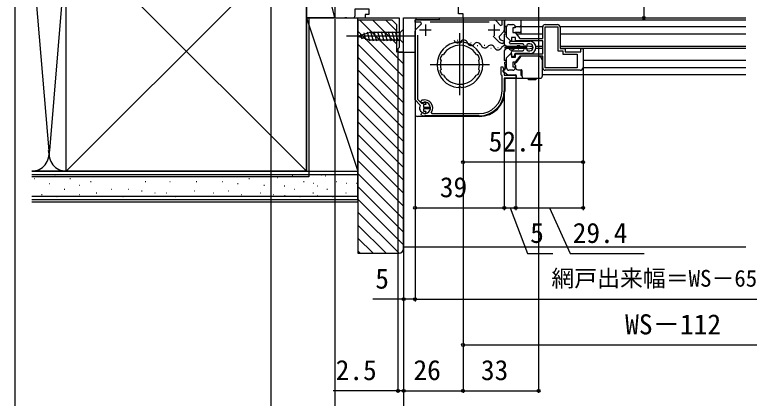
# Model space of a CAD drawing. Units: millimetres, scale not verified. Extents: x -525 to 525, y -783 to 778.
# Drawn here: x -525 to -203.9, y -617.1 to -449.3 of the extents above; entities that cross this region are included whole.
import ezdxf
from ezdxf.enums import TextEntityAlignment as Align

# ---------------------------------------------------------------- set-up
doc = ezdxf.new("R2010")
doc.units = ezdxf.units.MM
doc.header["$LTSCALE"] = 4
for name, color, linetype in [('0-3_YKK_11', 7, 'Continuous'), ('0-5_YKK_12', 2, 'Continuous'), ('0-6_YKK_13', 4, 'Continuous'), ('0-8_YKK_D', 6, 'Continuous'), ('0-9_YKK_ZWAK', 7, 'Continuous'), ('0-A_YSS_K', 3, 'Continuous'), ('0-B_YSS_KE', 3, 'Continuous')]:
    doc.layers.add(name, color=color, linetype=linetype)
doc.styles.add('ＭＳ ゴシック', font='')
doc.styles.get('ＭＳ ゴシック').set_extended_font_data('MS Gothic')

msp = doc.modelspace()

# ---------------------------------------------------------------- linework, layer by layer
at = {"layer": '0-3_YKK_11'}
for p, q in [((-317.666, -452.6), (-343.334, -452.6)), ((-345.5, -453.6), (-345.5, -458.6)), ((-315.5, -453.6), (-315.5, -458.6)), ((-309, -453.6), (-307.2, -453.6)), ((-293.2, -453.6), (-287.8, -453.6)), ((-343, -456.1), (-348, -456.1)), ((-313, -456.1), (-318, -456.1)), ((-311.293, -456.843), (-312.962, -458.512)), ((-322.147, -473.235), (-321.973, -473.583)), ((-307.2, -473.6), (-309, -473.6)), ((-277.8, -473.6), (-293.2, -473.6)), ((-331.114, -481.175), (-330.9, -480.986)), ((-330.9, -480.986), (-330.694, -480.796)), ((-346.319, -487.911), (-346.192, -487.846)), ((-346.192, -492.355), (-346.319, -492.29)), ((-346.233, -492.48), (-346.027, -492.59)), ((-322, -493.6), (-345.8, -493.6))]:
    msp.add_line(p, q, dxfattribs=at)
for points in [[(-385, -336.7), (-385, -397.3), (-413, -397.3), (-413, -400.7), (-411.1, -400.7), (-410.6, -400.2), (-410.1, -399.7), (-385, -399.7), (-385, -450.7), (-380.758, -450.7), (-380.575, -450.58), (-380.025, -450.58), (-379.842, -450.7), (-377.2, -450.7)], [(-376.2, -449.7), (-376.2, -446.8), (-370.2, -446.8), (-370.2, -449.2), (-371.8, -449.2), (-371.8, -450.7), (-357, -450.7), (-357, -463.608), (-357.25, -463.904), (-357.5, -464.2), (-357.5, -465.7), (-355, -465.7), (-355, -450.7), (-329, -450.7), (-329, -448.9), (-331, -448.9), (-331, -440.7), (-334.3, -440.7)], [(-349.707, -455.782), (-347.172, -453.247), (-347.44, -452.6), (-350, -452.6), (-350, -451.6), (-315.464, -451.6)], [(-314.757, -451.893), (-312.617, -454.033), (-312, -453.778), (-312, -451.6), (-311, -451.6), (-311, -456.136)], [(-310, -472.6), (-310, -468.176), (-308.17, -466.347), (-307.8, -466.5), (-307.8, -467.9), (-306.1, -467.9), (-306.1, -466.4), (-294.2, -466.4), (-294.2, -460.8), (-306.1, -460.8), (-306.1, -459.3), (-307.8, -459.3), (-307.8, -460.701), (-308.17, -460.854), (-310, -459.025), (-310, -454.6)], [(-306.2, -454.6), (-306.2, -455.1), (-307.2, -455.1), (-307.2, -457.1), (-306.2, -457.1), (-304.2, -459.7), (-294.2, -459.7), (-294.2, -454.6)], [(-286.6, -454.8), (-286.6, -464.1), (-284.4, -464.1), (-284.4, -465.6), (-277.6, -465.6), (-277.6, -464.1), (-276.6, -464.1), (-276.6, -472.4)], [(-347.81, -489.089), (-347.866, -488.742), (-350, -486.608), (-350, -456.489)], [(-349, -458.266), (-349, -486.193), (-347.159, -488.035), (-346.812, -488.091)], [(-313.627, -460.943), (-313.643, -460.927), (-315.889, -458.681)], [(-330.694, -461.605), (-330.9, -461.415), (-331.114, -461.226)], [(-329.686, -461.226), (-329.9, -461.415), (-330.106, -461.605)], [(-311.378, -460.792), (-311, -461.277), (-311, -461.483), (-311.616, -461.969)], [(-338.653, -469.166), (-338.827, -468.818), (-338.888, -468.793), (-339.001, -468.55)], [(-338.281, -466.855), (-338.028, -466.767), (-337.967, -466.793), (-337.596, -466.677)], [(-323.204, -466.677), (-322.833, -466.793), (-322.772, -466.767), (-322.519, -466.855)], [(-321.799, -468.55), (-321.912, -468.793), (-321.973, -468.818), (-322.147, -469.166)], [(-294.2, -472.6), (-294.2, -467.5), (-304.2, -467.5), (-306.2, -470.1), (-307.2, -470.1), (-307.2, -472.1), (-306.2, -472.1), (-306.2, -472.6)], [(-339.001, -473.851), (-338.888, -473.608), (-338.827, -473.583), (-338.653, -473.235)], [(-321.973, -473.583), (-321.912, -473.608), (-321.799, -473.851)], [(-312, -482.6), (-312, -475.9), (-312.2, -475.7), (-312.4, -475.5), (-312.4, -472.187), (-311.791, -472.037), (-311.155, -473.255), (-311.6, -473.7), (-311.6, -474.1), (-311, -474.7), (-311, -475.7), (-306, -475.7), (-306, -477.1), (-311, -477.1), (-311, -482.6)], [(-337.596, -475.724), (-337.967, -475.608), (-338.028, -475.633), (-338.281, -475.546)], [(-322.519, -475.546), (-322.772, -475.633), (-322.833, -475.608), (-323.204, -475.724)], [(-330.106, -480.796), (-329.9, -480.986), (-329.686, -481.175)], [(-346.82, -487.818), (-347.154, -487.756), (-347.454, -487.456), (-347.378, -486.976)], [(-345.208, -488.4), (-345.504, -488.65), (-346.3, -488.65), (-346.3, -489.7), (-343.35, -489.7), (-343.35, -490.5), (-346.3, -490.5), (-346.3, -491.55), (-345.504, -491.55), (-345.208, -491.8)], [(-347.258, -493.282), (-347.393, -492.86), (-347.219, -492.558)], [(-342.946, -492.127), (-342.702, -492.6), (-322, -492.6)]]:
    msp.add_lwpolyline(points, dxfattribs=at)
msp.add_lwpolyline([(-293.2, -472.6), (-293.2, -454.6), (-287.6, -454.6), (-287.6, -465.1), (-285.4, -465.1), (-285.4, -466.6), (-279.1, -466.6), (-279.1, -472.6)], close=True, dxfattribs=at)
for centre, radius, start, end in [((-377.2, -449.7), 1, 270.00001, 359.99999), ((-315.464, -452.6), 1, 45.00003, 90.00002), ((-349, -456.489), 1, 135.00003, 180.00002), ((-309, -454.6), 1, 90.00001, 179.99999), ((-307.2, -454.6), 1, 0.00001, 89.99999), ((-293.2, -454.6), 1, 90.00001, 179.99999), ((-287.8, -454.8), 1.2, 0.00001, 89.99999), ((-312.255, -459.219), 1, 134.99998, 227.55575), ((-312, -456.136), 1, 315.00003, 0.00002), ((-330.4, -471.2), 10, 94.09604, 265.90396), ((-330.4, -471.2), 9.6, 88.24271, 91.75729), ((-330.4, -471.2), 10, 274.09604, 85.90396), ((-310.5, -457.3), 4.8, 229.35522, 256.55227), ((-310.5, -457.3), 3.6, 227.55576, 255.88303), ((-330.4, -471.2), 8.5, 32.15412, 147.84588), ((-330.4, -471.2), 9, 151.12995, 162.87008), ((-330.4, -471.2), 9, 17.12992, 28.87005), ((-330.4, -471.2), 8.5, 166.15413, 193.84587), ((-330.4, -471.2), 8.5, 346.15413, 13.84587), ((-330.4, -471.2), 9, 197.12993, 208.87006), ((-330.4, -471.2), 9, 331.12994, 342.87007), ((-309, -472.6), 1, 180.00001, 269.99999), ((-307.2, -472.6), 1, 270.00001, 359.99999), ((-293.2, -472.6), 1, 180.00001, 269.99999), ((-277.8, -472.4), 1.2, 270.00001, 359.99999), ((-330.4, -471.2), 8.5, 212.15412, 327.84588), ((-330.4, -471.201), 9.6, 268.24271, 271.75729), ((-322, -482.6), 10, 270.00001, 359.99999), ((-322, -482.6), 11, 270.00001, 359.99999), ((-345.8, -490.1), 3.5, 324.62346, 116.79004), ((-345.8, -490.1), 2.5, 264.79931, 114.07518), ((-345.8, -490.1), 2.25, 103.33472, 116.7161), ((-345.8, -488.3), 0.6, 350.40593, 130.80443), ((-345.8, -490.1), 2.25, 153.2839, 256.66525), ((-345.8, -490.1), 3.5, 245.37938, 270.00001), ((-346.699, -492.858), 0.6, 132.08483, 149.99979), ((-346.699, -492.858), 0.6, 38.9837, 132.08504), ((-345.8, -491.9), 0.6, 229.19557, 9.59407)]:
    msp.add_arc(centre, radius, start, end, dxfattribs=at)
at = {"layer": '0-5_YKK_12'}
for p, q in [((-377.2, -450.7), (-371.3, -450.7)), ((-329.5, -450.7), (-205.41, -450.7)), ((-329.3, -451.6), (-205.41, -451.6)), ((-303.8, -451.6), (-303.8, -457.85)), ((-294, -454.6), (-303.8, -454.6)), ((-205.41, -454.6), (-286.417, -454.6)), ((-330.4, -484.484), (-330.4, -457.417)), ((-311, -457.85), (-311, -462.15)), ((-310, -457.85), (-311, -457.85)), ((-294.2, -457.85), (-305.423, -457.85)), ((-205.41, -457.85), (-286.4, -457.85)), ((-331.528, -460.351), (-331.331, -460.388)), ((-328.721, -461.654), (-328.524, -461.691)), ((-325.632, -461.463), (-325.435, -461.5)), ((-310, -463.15), (-311, -462.15)), ((-322.824, -462.765), (-322.628, -462.803)), ((-319.736, -462.574), (-319.539, -462.611)), ((-316.928, -463.877), (-316.732, -463.914)), ((-313.839, -463.686), (-313.643, -463.723)), ((-310, -464.05), (-311, -465.05)), ((-311, -465.05), (-311, -469.35)), ((-310.886, -464.18), (-310.686, -464.18)), ((-301.1, -463.15), (-310, -463.15)), ((-301.1, -464.05), (-310, -464.05)), ((-307.886, -463.42), (-307.686, -463.42)), ((-304.886, -464.18), (-304.686, -464.18)), ((-298.469, -463.15), (-299.605, -463.15)), ((-298.469, -464.05), (-298.884, -464.05)), ((-294.2, -463.15), (-297.238, -463.15)), ((-294.2, -464.05), (-297.238, -464.05)), ((-205.41, -463.15), (-286.4, -463.15)), ((-205.41, -464.05), (-286.267, -464.05)), ((-355.5, -465.7), (-350, -465.7)), ((-317.463, -471.2), (-343.337, -471.2)), ((-310, -469.35), (-311, -469.35)), ((-205.41, -469.35), (-276.4, -469.35)), ((-205.41, -472.6), (-276.417, -472.6)), ((-205.41, -475.6), (-294.098, -475.6))]:
    msp.add_line(p, q, dxfattribs=at)
for centre, start, end in [((-331.345, -459.919), 198.52635, 320.12126), ((-328.707, -462.123), 18.52635, 140.12126), ((-325.448, -461.031), 198.52635, 320.12126), ((-322.811, -463.234), 18.52635, 140.12126), ((-319.552, -462.142), 198.52635, 320.12126), ((-316.915, -464.346), 18.52635, 140.12126), ((-313.786, -462.962), 209.20254, 330.79746), ((-310.786, -464.638), 29.20254, 150.79746), ((-307.786, -462.962), 209.20254, 330.79746), ((-304.786, -464.638), 29.20254, 150.79746)]:
    msp.add_arc(centre, 1.718, start, end, dxfattribs=at)
at = {"layer": '0-6_YKK_13'}
for p, q in [((-350, -452.1), (-350, -492.8)), ((-349.5, -451.6), (-304.1, -451.6)), ((-310.8, -456.893), (-310.8, -451.9)), ((-310.8, -457.1), (-310.8, -451.9)), ((-355, -455.6), (-356.55, -457.15)), ((-355, -461.8), (-355, -455.6)), ((-310.8, -457.1), (-310.8, -454.6)), ((-310, -454.6), (-310.3, -454.6)), ((-304.3, -454.6), (-306.2, -454.6)), ((-350, -458.7), (-380, -458.7)), ((-375, -458.7), (-370.084, -457.15)), ((-375, -458.7), (-370.084, -460.25)), ((-373.853, -457.762), (-373.304, -459.812)), ((-372.421, -457.31), (-371.608, -460.346)), ((-370.989, -456.859), (-369.933, -460.8)), ((-356.55, -457.15), (-370.084, -457.15)), ((-369.506, -456.6), (-368.38, -460.8)), ((-367.953, -456.6), (-366.827, -460.8)), ((-366.4, -456.6), (-365.274, -460.8)), ((-364.847, -456.6), (-363.721, -460.8)), ((-363.294, -456.6), (-362.169, -460.8)), ((-361.741, -456.6), (-360.616, -460.8)), ((-360.188, -456.6), (-359.063, -460.8)), ((-358.635, -456.6), (-357.51, -460.8)), ((-356.55, -460.25), (-356.55, -457.15)), ((-310.8, -457.1), (-310.8, -456.462)), ((-310, -457.1), (-310.8, -457.1)), ((-304.3, -457.1), (-306.347, -457.1)), ((-305.6, -457.85), (-305.6, -457.1)), ((-370.084, -460.25), (-356.55, -460.25)), ((-355, -461.8), (-356.55, -460.25)), ((-308.7, -461.6), (-308.7, -461.4)), ((-308.2, -460.9), (-299.9, -460.9)), ((-302.9, -462.1), (-308.2, -462.1)), ((-307.468, -460.9), (-299.9, -460.9)), ((-299.9, -462.1), (-300.6, -462.1)), ((-307.3, -465.1), (-302.9, -465.1)), ((-301.6, -463.1), (-301.9, -463.1)), ((-301.9, -464.1), (-301.6, -464.1)), ((-301.1, -464.217), (-301.1, -463.867)), ((-300.864, -462.92), (-298.928, -463.274)), ((-298.928, -464.061), (-300.864, -464.414)), ((-300.6, -465.1), (-299.9, -465.1)), ((-307.8, -467.1), (-307.8, -465.6)), ((-307.1, -467.6), (-307.3, -467.6)), ((-306.6, -466.8), (-306.6, -467.1)), ((-299.9, -466.3), (-306.1, -466.3)), ((-304.132, -467.885), (-306.02, -470.301)), ((-296.298, -467.5), (-303.344, -467.5)), ((-310.8, -470.9), (-310.8, -470.1)), ((-310, -470.1), (-310.8, -470.1)), ((-310.6, -473.1), (-310.6, -471.1)), ((-305.863, -470.1), (-306.9, -470.1)), ((-306.105, -471.579), (-306.098, -471.642)), ((-306.098, -471.642), (-306.098, -472.4)), ((-305.6, -469.763), (-305.6, -469.35)), ((-294.298, -471.367), (-294.298, -469.5)), ((-294.298, -472.516), (-294.298, -471.367)), ((-311.6, -473.9), (-310.6, -473.1)), ((-311.6, -473.9), (-309.5, -475.6)), ((-310.6, -472.6), (-310, -472.6)), ((-306.2, -472.6), (-306.078, -472.6)), ((-305.098, -473.4), (-303.598, -473.4)), ((-303.298, -473.7), (-303.298, -476.1)), ((-294.298, -476.1), (-294.298, -472.516)), ((-310.8, -477.6), (-310.8, -482.8)), ((-310.3, -477.1), (-301.3, -477.1)), ((-309.5, -475.6), (-306.1, -475.6)), ((-305.6, -476.9), (-305.6, -476.1)), ((-302.298, -477.1), (-295.298, -477.1)), ((-300.651, -477.4), (-300.651, -477.3)), ((-300.451, -477.6), (-298.798, -477.6)), ((-298.798, -477.6), (-297.144, -477.6)), ((-296.944, -477.3), (-296.944, -477.4)), ((-321.8, -493.8), (-349, -493.8))]:
    msp.add_line(p, q, dxfattribs=at)
msp.add_lwpolyline([(-349.5, -451.6), (-349.5, -450.68), (-339.5, -450.68), (-339.5, -451.6)], close=True, dxfattribs=at)
for points in [[(-301.1, -463.867), (-310.6, -463.867), (-310.6, -463.467), (-301.1, -463.467), (-301.1, -463.117)], [(-303.8, -473.4), (-303.8, -475.8), (-303.298, -475.8)]]:
    msp.add_lwpolyline(points, dxfattribs=at)
for centre, radius, start, end in [((-349.5, -452.1), 0.5, 90, 180), ((-310.5, -451.9), 0.3, 90, 180), ((-304.1, -451.9), 0.3, 360, 90), ((-310.3, -454.1), 0.5, 180, 270), ((-304.3, -454.1), 0.5, 270, 360), ((-304.3, -456.6), 0.5, 270, 360), ((-308.2, -461.4), 0.5, 90, 180), ((-308.2, -461.6), 0.5, 180, 270), ((-302.9, -462.6), 0.5, 360, 90), ((-300.6, -462.6), 0.5, 90, 180), ((-299.9, -463.6), 2.7, 0, 90), ((-299.9, -463.6), 1.5, 0, 90), ((-307.3, -465.6), 0.5, 90, 180), ((-302.9, -464.6), 0.5, 270, 360), ((-301.9, -462.6), 0.5, 180, 270), ((-301.9, -464.6), 0.5, 90, 180), ((-301.6, -462.6), 0.5, 270, 0), ((-301.6, -464.6), 0.5, 0, 90), ((-300.9, -463.117), 0.2, 79.65887, 180), ((-300.9, -464.217), 0.2, 180, 280.34113), ((-300.6, -464.6), 0.5, 180, 270), ((-299.9, -463.6), 2.7, 270, 0), ((-299.9, -463.6), 1.5, 270, 0), ((-299, -463.667), 0.4, 280.34113, 79.65887), ((-307.3, -467.1), 0.5, 180, 270), ((-307.1, -467.1), 0.5, 270, 360), ((-306.1, -466.8), 0.5, 90, 180), ((-303.344, -468.5), 1, 90, 142), ((-296.298, -469.5), 2, 0, 90), ((-310.8, -471.1), 0.2, 360, 90), ((-306.098, -470.9), 0.5, 101.44555, 247.97569), ((-306.398, -471.642), 0.3, 12.23345, 67.97569), ((-306.257, -470.116), 0.3, 281.44555, 322), ((-305.098, -472.4), 1, 180, 270), ((-303.598, -473.7), 0.3, 65.66023, 90), ((-303.598, -473.7), 0.3, 0, 65.66023), ((-310.3, -477.6), 0.5, 90, 180), ((-306.1, -476.1), 0.5, 360, 90), ((-305.4, -476.9), 0.2, 180, 270), ((-302.298, -476.1), 1, 180, 270), ((-300.851, -477.3), 0.2, 0, 90), ((-300.451, -477.4), 0.2, 180, 270), ((-297.144, -477.4), 0.2, 270, 0), ((-296.744, -477.3), 0.2, 90, 180), ((-295.298, -476.1), 1, 270, 0), ((-321.8, -482.8), 11, 270, 360), ((-349, -492.8), 1, 180, 270)]:
    msp.add_arc(centre, radius, start, end, dxfattribs=at)
at = {"layer": '0-8_YKK_D'}
for p, q in [((-250, -335.7), (-250, -450.7)), ((-413, -400.685), (-413, -694.8)), ((-296, -436.255), (-296, -614.8)), ((-385, -451.2), (-385, -694.8)), ((-385, -451.2), (-385, -674.8)), ((-329, -450.8), (-329, -594.8)), ((-329, -450.8), (-329, -514.8)), ((-329, -451.2), (-329, -614.8)), ((-329, -454.881), (-329, -614.8)), ((-385, -465.568), (-385, -694.8)), ((-357.5, -466.1), (-357.5, -614.8)), ((-355, -466.2), (-355, -614.8)), ((-355, -466.2), (-355, -674.8)), ((-355, -466.2), (-355, -674.8)), ((-385, -469.7), (-385, -634.8)), ((-276.6, -471.6), (-276.6, -534.8)), ((-276.6, -472.6), (-276.6, -514.8)), ((-306, -476), (-306, -534.8)), ((-306, -476), (-306, -534.8)), ((-311, -481.8), (-311, -534.8)), ((-311, -481.8), (-311, -534.8)), ((-355, -486.2), (-355, -614.8)), ((-350, -485.188), (-350, -534.8)), ((-350, -486.707), (-350, -574.8)), ((-350, -487.483), (-350, -574.8)), ((-276.6, -513.8), (-329, -513.8)), ((-350, -533.8), (-311, -533.8)), ((-311, -533.8), (-306, -533.8)), ((-306, -533.8), (-276.6, -533.8)), ((-355, -552.701), (-355, -574.8)), ((-350, -573.8), (-95, -573.8)), ((-329, -593.8), (-121, -593.8)), ((-357.5, -613.8), (-385.827, -613.8)), ((-355, -613.8), (-357.5, -613.8)), ((-355, -613.8), (-352.45, -613.8)), ((-355, -613.8), (-329, -613.8)), ((-329, -613.8), (-296, -613.8))]:
    msp.add_line(p, q, dxfattribs=at)
for points in [[(-308.5, -533.8), (-300.813, -553.8), (-289.858, -553.8)], [(-291.3, -533.8), (-282.222, -553.8), (-249.926, -553.8)], [(-350, -573.8), (-355, -573.8), (-368.505, -573.8)]]:
    msp.add_lwpolyline(points, dxfattribs=at)
for centre in [(-250, -450.7), (-329, -513.8), (-276.6, -513.8), (-350, -533.8), (-311, -533.8), (-311, -533.8), (-306, -533.8), (-306, -533.8), (-276.6, -533.8), (-355, -573.8), (-350, -573.8), (-350, -573.8), (-329, -593.8), (-357.5, -613.8), (-355, -613.8), (-355, -613.8), (-329, -613.8), (-329, -613.8), (-296, -613.8)]:
    msp.add_circle(centre, 0.637, dxfattribs=at)
at = {"layer": '0-9_YKK_ZWAK'}
msp.add_line((-525, 747.3), (-525, -782.7), dxfattribs=at)
at = {"layer": '0-A_YSS_K'}
for p, q in [((-385, -450.7), (-397.5, -400.7)), ((-397.5, -517.7), (-502.5, -412.7)), ((-397.5, -412.7), (-502.5, -517.7)), ((-502.506, -419.894), (-509.842, -508.668)), ((-517.342, -421.732), (-510, -510.581)), ((-397.5, -450.7), (-375, -450.7)), ((-397.5, -517.7), (-397.5, -450.7)), ((-397.5, -450.7), (-375, -517.7)), ((-375, -517.7), (-375, -450.7)), ((-374.153, -451.701), (-355, -470.854)), ((-368.496, -451.701), (-358, -462.197)), ((-362.839, -451.701), (-358, -456.54)), ((-375, -456.511), (-355, -476.511)), ((-375, -462.168), (-355, -482.168)), ((-375, -467.824), (-355, -487.824)), ((-375, -473.481), (-355, -493.481)), ((-375, -479.138), (-355, -499.138)), ((-375, -484.795), (-355, -504.795)), ((-375, -490.452), (-355, -510.452)), ((-375, -496.109), (-355, -516.109)), ((-375, -501.766), (-355, -521.766)), ((-375, -507.422), (-355, -527.422)), ((-375, -513.079), (-355, -533.079)), ((-502.5, -517.7), (-517.5, -517.7)), ((-517.5, -519.2), (-375, -519.2)), ((-507.26, -519.442), (-507.46, -519.442)), ((-403.482, -519.919), (-403.682, -519.919)), ((-397.5, -517.7), (-375, -517.7)), ((-390.684, -519.53), (-390.884, -519.53)), ((-389.12, -519.919), (-389.32, -519.919)), ((-375, -518.736), (-355, -538.736)), ((-516.326, -521.09), (-516.526, -521.09)), ((-509.733, -523.238), (-509.933, -523.238)), ((-500.667, -521.09), (-500.867, -521.09)), ((-491.601, -522.414), (-491.801, -522.414)), ((-484.184, -520.266), (-484.384, -520.266)), ((-475.118, -520.266), (-475.318, -520.266)), ((-467.701, -522.414), (-467.901, -522.414)), ((-461.931, -520.266), (-462.131, -520.266)), ((-456.986, -522.414), (-457.186, -522.414)), ((-451.217, -520.266), (-451.417, -520.266)), ((-445.448, -522.414), (-445.648, -522.414)), ((-438.924, -520.266), (-439.124, -520.266)), ((-433.979, -522.414), (-434.179, -522.414)), ((-427.385, -523.238), (-427.585, -523.238)), ((-422.44, -521.09), (-422.64, -521.09)), ((-414.199, -520.266), (-414.399, -520.266)), ((-410.108, -520.699), (-410.308, -520.699)), ((-398.54, -522.414), (-398.74, -522.414)), ((-394.192, -523.148), (-394.392, -523.148)), ((-384.179, -522.414), (-384.379, -522.414)), ((-379.831, -523.148), (-380.031, -523.148)), ((-375.617, -523.148), (-375.817, -523.148)), ((-503.139, -525.711), (-503.339, -525.711)), ((-496.546, -524.062), (-496.746, -524.062)), ((-482.535, -525.711), (-482.735, -525.711)), ((-475.118, -525.711), (-475.318, -525.711)), ((-469.349, -526.535), (-469.549, -526.535)), ((-446.272, -526.535), (-446.472, -526.535)), ((-431.506, -526.535), (-431.706, -526.535)), ((-415.847, -524.062), (-416.047, -524.062)), ((-406.99, -524.317), (-407.19, -524.317)), ((-402.661, -525.711), (-402.861, -525.711)), ((-392.628, -524.317), (-392.828, -524.317)), ((-388.299, -525.711), (-388.499, -525.711)), ((-375, -524.393), (-355, -544.393)), ((-517.5, -528.7), (-375, -528.7)), ((-513.029, -528.183), (-513.229, -528.183)), ((-506.436, -529.007), (-506.636, -529.007)), ((-496.546, -528.183), (-496.746, -528.183)), ((-489.129, -527.359), (-489.329, -527.359)), ((-477.59, -529.007), (-477.79, -529.007)), ((-463.58, -527.359), (-463.78, -527.359)), ((-458.635, -527.359), (-458.835, -527.359)), ((-454.514, -529.007), (-454.714, -529.007)), ((-438.099, -527.359), (-438.299, -527.359)), ((-425.737, -528.183), (-425.937, -528.183)), ((-417.495, -527.359), (-417.695, -527.359)), ((-411.726, -528.183), (-411.926, -528.183)), ((-406.8, -528.605), (-407, -528.605)), ((-400.188, -529.007), (-400.388, -529.007)), ((-394.419, -527.359), (-394.619, -527.359)), ((-392.439, -528.605), (-392.638, -528.605)), ((-385.827, -529.007), (-386.027, -529.007)), ((-380.058, -527.359), (-380.258, -527.359)), ((-517.5, -531.2), (-375, -531.2)), ((-375, -530.05), (-355, -550.05)), ((-375, -530.2), (-375, -542.7)), ((-375, -535.707), (-357.006, -553.701)), ((-375, -538.301), (-375, -550.801)), ((-375, -541.364), (-362.663, -553.701)), ((-375, -547.02), (-368.319, -553.701)), ((-355, -550.801), (-205.41, -550.801)), ((-375, -552.677), (-373.976, -553.701))]:
    msp.add_line(p, q, dxfattribs=at)
msp.add_lwpolyline([(-397.5, -450.7), (-397.5, -400.7), (-385, -400.7), (-385, -450.7)], close=True, dxfattribs=at)
for centre, start, end in [((-517.5, -510.2), 269.91071, 11.78354), ((-502.5, -510.2), 168.21647, 270)]:
    msp.add_arc(centre, 7.5, start, end, dxfattribs=at)
at = {"layer": '0-B_YSS_KE'}
for p, q in [((-502.5, -517.7), (-502.5, -420.2)), ((-396.5, -450.7), (-396.5, -520.2)), ((-517.512, -517.7), (-375, -517.7)), ((-375, -530.2), (-375, -517.7)), ((-396.5, -520.2), (-517.5, -520.2)), ((-517.5, -530.2), (-375, -530.2))]:
    msp.add_line(p, q, dxfattribs=at)
for points in [[(-502.5, -412.7), (-397.5, -412.7), (-397.5, -517.7), (-502.5, -517.7)], [(-375, -451.701), (-375, -553.701), (-357, -553.701)], [(-355, -551.701), (-355, -465.701), (-358, -465.701), (-358, -453.701), (-360, -451.701), (-375, -451.701)]]:
    msp.add_lwpolyline(points, dxfattribs=at)
msp.add_arc((-357, -551.701), 2, 270.00001, 359.99999, dxfattribs=at)

# ---------------------------------------------------------------- texts
at = {"layer": '0-8_YKK_D', "style": 'ＭＳ ゴシック'}
for s, height, p in [('52.4', 8.798, (-317.834, -511.8)), ('39', 8.798, (-339.193, -531.8)), ('5', 8.798, (-299.699, -551.8)), ('29.4', 8.798, (-281.108, -551.8)), ('5', 8.798, (-367.391, -571.8)), ('網戸出来幅＝WS－65', 7.331, (-290.426, -570.494)), ('WS－112', 8.798, (-258.17, -591.8)), ('2.5', 8.798, (-384.714, -611.8)), ('26', 8.798, (-350.693, -611.8)), ('33', 8.798, (-321.227, -611.8))]:
    msp.add_text(s, height=height, dxfattribs=at).set_placement(p, align=Align.BOTTOM_LEFT)

doc.saveas('drawing.dxf')
